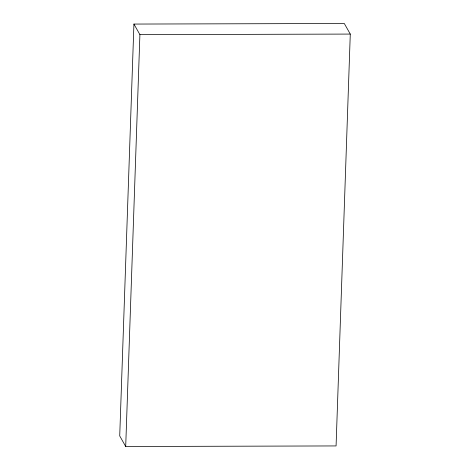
<?xml version="1.0" encoding="UTF-8"?>
<svg xmlns="http://www.w3.org/2000/svg" width="470" height="470" viewBox="0 0 470 470"><rect width="100%" height="100%" fill="white"/><g stroke="black" fill="none" stroke-linecap="round" stroke-linejoin="round"><path stroke-width="0.7" d="M133.927 24.064L119.721 435.925L125.702 446.5L336.073 445.936L350.279 34.075L344.298 23.5L133.927 24.064L139.907 34.639L125.702 446.5M139.907 34.639L350.279 34.075"/></g></svg>
